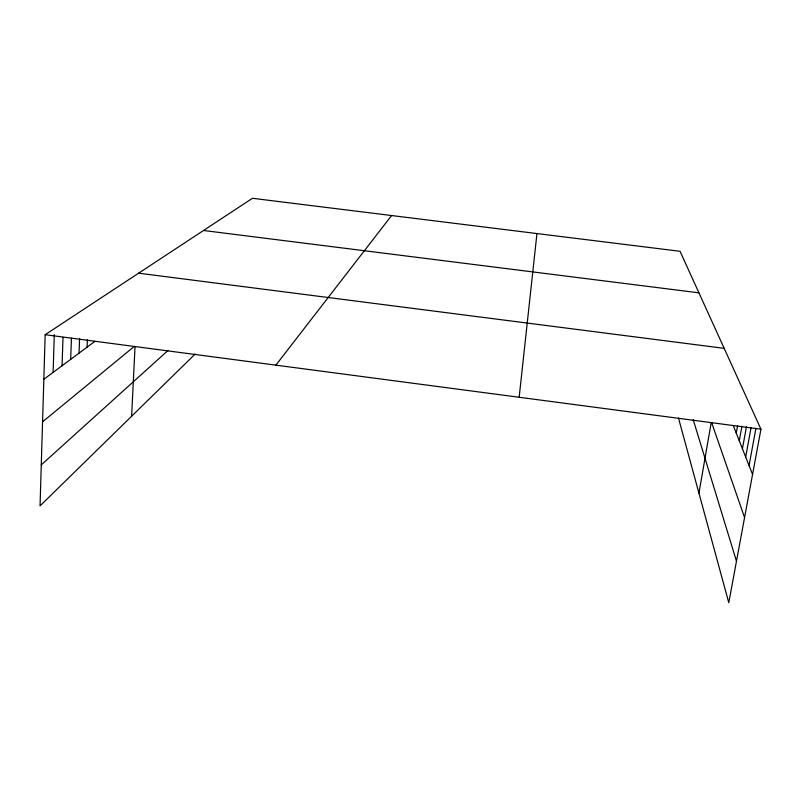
<?xml version="1.0" encoding="UTF-8"?>
<svg xmlns="http://www.w3.org/2000/svg" width="801" height="801" viewBox="0 0 801 801"><rect width="100%" height="100%" fill="white"/><g stroke="black" fill="none" stroke-linecap="round" stroke-linejoin="round"><path stroke-width="1.2" d="M678.487 418.052L728.78 602.712L760.95 429.196L680.039 251.294L252.445 198.288L45.166 334.688L40.05 505.892L195.124 354.072M53.106 372.395L54.308 334.638M62.057 365.757L63.009 337.411M70.688 359.349L71.439 338.122M79.029 353.151L79.579 338.412M87.099 347.163L87.389 339.684M131.614 416.24L135.019 346.973M519.168 397.276L536.95 233.552M698.933 493.116L711.148 423.048M736.259 433.091L737.581 425.731M739.293 440.78L741.916 426.262M742.427 448.74L746.462 426.613M745.691 456.991L751.028 427.834M749.065 465.551L755.924 428.285M275.874 365.146L391.589 215.539M41.282 464.87L168.14 350.357M42.563 421.827L134.157 346.523M43.835 379.274L94.898 341.376M203.524 230.488L698.933 292.826M138.643 273.181L724.184 348.345M45.166 334.688L760.95 429.196M733.326 425.661L752.56 474.422M711.749 422.928L744.57 517.566M693.195 419.664L736.479 561.181"/></g></svg>
